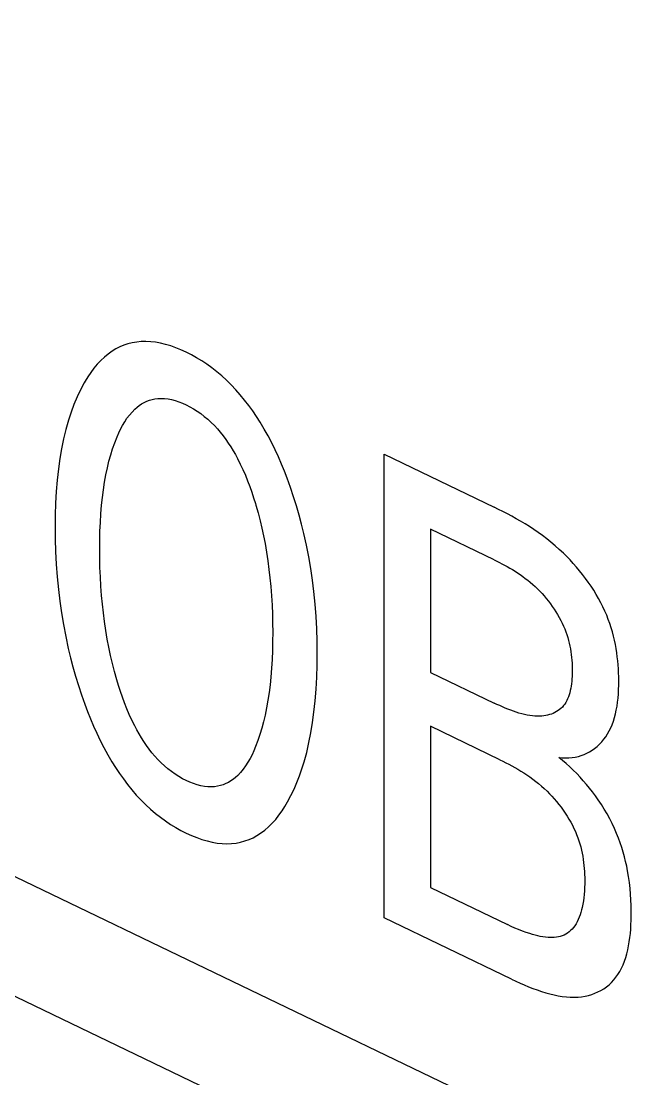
# Model space of a CAD drawing. Extents: x 0 to 420, y 0 to 297.
# Drawn here: x 198.495 to 200.376, y 119.478 to 122.645 of the extents above; entities that cross this region are included whole.
import ezdxf

# ---------------------------------------------------------------- set-up
doc = ezdxf.new("R2010")
doc.units = 0
doc.header["$LTSCALE"] = 23.1
doc.layers.add('40000_ISO', color=7, linetype='CONTINUOUS')

msp = doc.modelspace()

# ---------------------------------------------------------------- linework, layer by layer
at = {"layer": '40000_ISO', "color": 7, "linetype": 'CONTINUOUS'}
for p, q in [((151.239, 142.7894), (204.6505, 117.1157)), ((151.4456, 142.3318), (204.8571, 116.6581)), ((198.7907, 121.6694), (198.7792, 121.6635)), ((198.8027, 121.6744), (198.7907, 121.6694)), ((198.8151, 121.6786), (198.8027, 121.6744)), ((198.828, 121.6818), (198.8151, 121.6786)), ((198.8413, 121.6842), (198.828, 121.6818)), ((198.855, 121.6856), (198.8413, 121.6842)), ((198.8691, 121.6859), (198.855, 121.6856)), ((198.8834, 121.6852), (198.8691, 121.6859)), ((198.898, 121.6834), (198.8834, 121.6852)), ((198.9128, 121.6807), (198.898, 121.6834)), ((198.9279, 121.6771), (198.9128, 121.6807)), ((198.9432, 121.6725), (198.9279, 121.6771)), ((198.9586, 121.6671), (198.9432, 121.6725)), ((198.9741, 121.6608), (198.9586, 121.6671)), ((198.7444, 121.6389), (198.7334, 121.6286)), ((198.7559, 121.6484), (198.7444, 121.6389)), ((198.7682, 121.657), (198.7559, 121.6484)), ((198.7792, 121.6635), (198.7682, 121.657)), ((198.9897, 121.6537), (198.9741, 121.6608)), ((199.0053, 121.6458), (198.9897, 121.6537)), ((199.0208, 121.6372), (199.0053, 121.6458)), ((199.0363, 121.6278), (199.0208, 121.6372)), ((198.7133, 121.6057), (198.7041, 121.5933)), ((198.7231, 121.6175), (198.7133, 121.6057)), ((198.7334, 121.6286), (198.7231, 121.6175)), ((199.0516, 121.6177), (199.0363, 121.6278)), ((199.0667, 121.6068), (199.0516, 121.6177)), ((199.0816, 121.5952), (199.0667, 121.6068)), ((198.6953, 121.5804), (198.6871, 121.567)), ((198.7041, 121.5933), (198.6953, 121.5804)), ((199.0963, 121.5828), (199.0816, 121.5952)), ((199.1106, 121.5698), (199.0963, 121.5828)), ((198.6731, 121.5414), (198.6627, 121.5197)), ((198.6843, 121.5622), (198.6731, 121.5414)), ((198.6871, 121.567), (198.6843, 121.5622)), ((199.1247, 121.5559), (199.1106, 121.5698)), ((199.1384, 121.5414), (199.1247, 121.5559)), ((199.1517, 121.5262), (199.1384, 121.5414)), ((198.6627, 121.5197), (198.6533, 121.4973)), ((198.8712, 121.5067), (198.8792, 121.5098)), ((198.8792, 121.5098), (198.8875, 121.5123)), ((198.8875, 121.5123), (198.8961, 121.5141)), ((198.8961, 121.5141), (198.905, 121.5153)), ((198.905, 121.5153), (198.9148, 121.5156)), ((198.9148, 121.5156), (198.925, 121.5152)), ((198.925, 121.5152), (198.9353, 121.5139)), ((198.9353, 121.5139), (198.9459, 121.5119)), ((198.9459, 121.5119), (198.9567, 121.5091)), ((198.9567, 121.5091), (198.9676, 121.5055)), ((199.1646, 121.5106), (199.1517, 121.5262)), ((199.177, 121.4944), (199.1646, 121.5106)), ((198.6533, 121.4973), (198.6447, 121.4742)), ((198.8275, 121.4747), (198.8359, 121.4832)), ((198.8359, 121.4832), (198.8423, 121.4888)), ((198.8423, 121.4888), (198.8491, 121.494)), ((198.8491, 121.494), (198.8561, 121.4987)), ((198.8561, 121.4987), (198.8635, 121.503)), ((198.8635, 121.503), (198.8712, 121.5067)), ((198.9676, 121.5055), (198.9786, 121.5013)), ((198.9786, 121.5013), (198.9897, 121.4963)), ((198.9897, 121.4963), (199.0007, 121.4907)), ((199.0007, 121.4907), (199.0117, 121.4844)), ((199.0117, 121.4844), (199.0226, 121.4774)), ((199.0226, 121.4774), (199.0334, 121.4698)), ((199.189, 121.4779), (199.177, 121.4944)), ((199.2005, 121.4611), (199.189, 121.4779)), ((198.6369, 121.4503), (198.629, 121.4225)), ((198.6447, 121.4742), (198.6369, 121.4503)), ((198.7991, 121.4348), (198.8054, 121.4456)), ((198.8054, 121.4456), (198.8122, 121.4559)), ((198.8122, 121.4559), (198.8196, 121.4656)), ((198.8196, 121.4656), (198.8275, 121.4747)), ((199.0334, 121.4698), (199.044, 121.4617)), ((199.044, 121.4617), (199.0544, 121.453)), ((199.0544, 121.453), (199.0645, 121.4437)), ((199.2115, 121.4439), (199.2005, 121.4611)), ((198.629, 121.4225), (198.6221, 121.394)), ((198.7876, 121.412), (198.7931, 121.4236)), ((198.7931, 121.4236), (198.7991, 121.4348)), ((199.0645, 121.4437), (199.0743, 121.4339)), ((199.0743, 121.4339), (199.0833, 121.4241)), ((199.0833, 121.4241), (199.0919, 121.414)), ((199.0919, 121.414), (199.1002, 121.4035)), ((199.2237, 121.4235), (199.2115, 121.4439)), ((199.2353, 121.4029), (199.2237, 121.4235)), ((198.6221, 121.394), (198.6162, 121.3649)), ((198.7691, 121.3646), (198.7755, 121.3826)), ((198.7755, 121.3826), (198.7824, 121.4002)), ((198.7824, 121.4002), (198.7876, 121.412)), ((199.1002, 121.4035), (199.1082, 121.3927)), ((199.1082, 121.3927), (199.1159, 121.3816)), ((199.1159, 121.3816), (199.1233, 121.3703)), ((199.2462, 121.3821), (199.2353, 121.4029)), ((199.2565, 121.3611), (199.2462, 121.3821)), ((198.6162, 121.3649), (198.6111, 121.3351)), ((198.7634, 121.3461), (198.7691, 121.3646)), ((199.1233, 121.3703), (199.1303, 121.3588)), ((199.1303, 121.3588), (199.137, 121.3472)), ((199.2662, 121.34), (199.2565, 121.3611)), ((198.6111, 121.3351), (198.6068, 121.3048)), ((198.7535, 121.3079), (198.7582, 121.3272)), ((198.7582, 121.3272), (198.7634, 121.3461)), ((199.137, 121.3472), (199.1434, 121.3354)), ((199.1434, 121.3354), (199.1519, 121.3188)), ((199.1519, 121.3188), (199.1598, 121.3021)), ((199.2754, 121.3187), (199.2662, 121.34)), ((199.2841, 121.2974), (199.2754, 121.3187)), ((199.5826, 121.348), (199.9127, 121.1894)), ((199.5826, 119.96), (199.5826, 121.348)), ((198.6068, 121.3048), (198.6031, 121.2708)), ((198.749, 121.2863), (198.7535, 121.3079)), ((199.1598, 121.3021), (199.1671, 121.2853)), ((199.2923, 121.2761), (199.2841, 121.2974)), ((198.6031, 121.2708), (198.6003, 121.2364)), ((198.7415, 121.2417), (198.745, 121.2642)), ((198.745, 121.2642), (198.749, 121.2863)), ((199.1671, 121.2853), (199.1739, 121.2684)), ((199.1739, 121.2684), (199.1803, 121.2516)), ((199.3023, 121.2485), (199.2923, 121.2761)), ((198.6003, 121.2364), (198.5983, 121.2015)), ((198.7386, 121.219), (198.7415, 121.2417)), ((199.1803, 121.2516), (199.1862, 121.2347)), ((199.1862, 121.2347), (199.1918, 121.2178)), ((199.3117, 121.2209), (199.3023, 121.2485)), ((198.5983, 121.2015), (198.5972, 121.1661)), ((198.734, 121.1701), (198.7362, 121.1959)), ((198.7362, 121.1959), (198.7386, 121.219)), ((199.1918, 121.2178), (199.197, 121.2009)), ((199.197, 121.2009), (199.1986, 121.1954)), ((199.1986, 121.1954), (199.2051, 121.1723)), ((199.3203, 121.1934), (199.3117, 121.2209)), ((199.3283, 121.1659), (199.3203, 121.1934)), ((198.5972, 121.1661), (198.5968, 121.1303)), ((198.7324, 121.144), (198.734, 121.1701)), ((199.2051, 121.1723), (199.2111, 121.1493)), ((199.3357, 121.1385), (199.3283, 121.1659)), ((199.9259, 121.183), (199.9127, 121.1894)), ((199.9391, 121.1764), (199.9259, 121.183)), ((199.9523, 121.1695), (199.9391, 121.1764)), ((199.9656, 121.1625), (199.9523, 121.1695)), ((199.9788, 121.1551), (199.9656, 121.1625)), ((198.5968, 121.1303), (198.5971, 121.0936)), ((198.7313, 121.1176), (198.7324, 121.144)), ((199.2111, 121.1493), (199.2165, 121.1264)), ((199.3424, 121.1112), (199.3357, 121.1385)), ((199.9921, 121.1475), (199.9788, 121.1551)), ((200.0053, 121.1396), (199.9921, 121.1475)), ((200.0184, 121.1314), (200.0053, 121.1396)), ((200.0315, 121.1228), (200.0184, 121.1314)), ((198.7306, 121.091), (198.7313, 121.1176)), ((199.2165, 121.1264), (199.2214, 121.1036)), ((199.2214, 121.1036), (199.2259, 121.0809)), ((199.3503, 121.0758), (199.3424, 121.1112)), ((199.9127, 121.032), (199.722, 121.1236)), ((199.722, 121.1236), (199.722, 120.6947)), ((200.0445, 121.1139), (200.0315, 121.1228)), ((200.0574, 121.1046), (200.0445, 121.1139)), ((200.0702, 121.095), (200.0574, 121.1046)), ((198.5971, 121.0936), (198.5983, 121.0566)), ((198.7304, 121.0641), (198.7306, 121.091)), ((199.2259, 121.0809), (199.2304, 121.0548)), ((199.3572, 121.0407), (199.3503, 121.0758)), ((200.0829, 121.0849), (200.0702, 121.095)), ((200.0955, 121.0743), (200.0829, 121.0849)), ((200.1079, 121.0633), (200.0955, 121.0743)), ((198.5983, 121.0566), (198.6002, 121.0191)), ((198.7306, 121.0367), (198.7304, 121.0641)), ((198.7313, 121.0091), (198.7306, 121.0367)), ((199.2304, 121.0548), (199.2344, 121.0289)), ((199.3632, 121.0058), (199.3572, 121.0407)), ((200.1201, 121.0519), (200.1079, 121.0633)), ((200.1301, 121.042), (200.1201, 121.0519)), ((200.14, 121.0317), (200.1301, 121.042)), ((198.6002, 121.0191), (198.603, 120.9814)), ((198.7324, 120.9812), (198.7313, 121.0091)), ((199.2344, 121.0289), (199.2378, 121.0032)), ((199.2378, 121.0032), (199.2408, 120.9776)), ((199.3683, 120.9711), (199.3632, 121.0058)), ((199.9127, 121.032), (199.9205, 121.0282)), ((199.9205, 121.0282), (199.9283, 121.0243)), ((199.9283, 121.0243), (199.9361, 121.0203)), ((199.9361, 121.0203), (199.9439, 121.0161)), ((199.9439, 121.0161), (199.9518, 121.0118)), ((199.9518, 121.0118), (199.9596, 121.0073)), ((199.9596, 121.0073), (199.9674, 121.0027)), ((199.9674, 121.0027), (199.9752, 120.9979)), ((200.1497, 121.0212), (200.14, 121.0317)), ((200.1592, 121.0104), (200.1497, 121.0212)), ((200.1685, 120.9993), (200.1592, 121.0104)), ((198.603, 120.9814), (198.6067, 120.9433)), ((198.734, 120.9532), (198.7324, 120.9812)), ((199.2408, 120.9776), (199.2432, 120.9522)), ((199.3725, 120.9367), (199.3683, 120.9711)), ((199.9752, 120.9979), (199.983, 120.9929)), ((199.983, 120.9929), (199.9907, 120.9877)), ((199.9907, 120.9877), (199.9983, 120.9822)), ((199.9983, 120.9822), (200.0059, 120.9766)), ((200.0059, 120.9766), (200.0134, 120.9708)), ((200.0134, 120.9708), (200.0209, 120.9647)), ((200.1776, 120.988), (200.1685, 120.9993)), ((200.1864, 120.9765), (200.1776, 120.988)), ((200.1949, 120.9648), (200.1864, 120.9765)), ((198.6067, 120.9433), (198.6108, 120.9084)), ((198.7361, 120.9249), (198.734, 120.9532)), ((199.2432, 120.9522), (199.2453, 120.9243)), ((200.0209, 120.9647), (200.0282, 120.9584)), ((200.0282, 120.9584), (200.0355, 120.9518)), ((200.0355, 120.9518), (200.0427, 120.9449)), ((200.0427, 120.9449), (200.0494, 120.9381)), ((200.0494, 120.9381), (200.0561, 120.931)), ((200.2031, 120.9528), (200.1949, 120.9648)), ((200.211, 120.9408), (200.2031, 120.9528)), ((200.2185, 120.9285), (200.211, 120.9408)), ((198.6108, 120.9084), (198.6158, 120.8733)), ((198.7385, 120.8991), (198.7361, 120.9249)), ((199.2453, 120.9243), (199.247, 120.8967)), ((199.3763, 120.8992), (199.3725, 120.9367)), ((200.0561, 120.931), (200.0626, 120.9237)), ((200.0626, 120.9237), (200.069, 120.9162)), ((200.069, 120.9162), (200.0752, 120.9085)), ((200.0752, 120.9085), (200.0812, 120.9006)), ((200.2256, 120.9162), (200.2185, 120.9285)), ((200.2324, 120.9037), (200.2256, 120.9162)), ((198.7414, 120.8732), (198.7385, 120.8991)), ((199.247, 120.8967), (199.2481, 120.8692)), ((199.3791, 120.862), (199.3763, 120.8992)), ((200.0812, 120.9006), (200.087, 120.8926)), ((200.087, 120.8926), (200.0926, 120.8845)), ((200.0926, 120.8845), (200.0979, 120.8762)), ((200.0979, 120.8762), (200.103, 120.8678)), ((200.2387, 120.8912), (200.2324, 120.9037)), ((200.2446, 120.8786), (200.2387, 120.8912)), ((200.2499, 120.8661), (200.2446, 120.8786)), ((198.6158, 120.8733), (198.6217, 120.8379)), ((198.7448, 120.8471), (198.7414, 120.8732)), ((198.7487, 120.8208), (198.7448, 120.8471)), ((199.2481, 120.8692), (199.2487, 120.8419)), ((199.381, 120.8252), (199.3791, 120.862)), ((200.103, 120.8678), (200.1079, 120.8594)), ((200.1079, 120.8594), (200.1125, 120.8508)), ((200.1125, 120.8508), (200.1167, 120.8422)), ((200.2548, 120.8537), (200.2499, 120.8661)), ((200.2593, 120.8412), (200.2548, 120.8537)), ((198.6217, 120.8379), (198.6285, 120.8022)), ((198.7532, 120.7944), (198.7487, 120.8208)), ((199.2487, 120.8419), (199.249, 120.8149)), ((199.249, 120.8149), (199.2488, 120.7876)), ((199.3822, 120.7888), (199.381, 120.8252)), ((200.1167, 120.8422), (200.1207, 120.8336)), ((200.1207, 120.8336), (200.1243, 120.8251)), ((200.1243, 120.8251), (200.1276, 120.8165)), ((200.1276, 120.8165), (200.1306, 120.8079)), ((200.2634, 120.8287), (200.2593, 120.8412)), ((200.267, 120.8162), (200.2634, 120.8287)), ((200.2704, 120.8037), (200.267, 120.8162)), ((198.6285, 120.8022), (198.6363, 120.7664)), ((198.7578, 120.7702), (198.7532, 120.7944)), ((199.2488, 120.7876), (199.2481, 120.7606)), ((199.3826, 120.7526), (199.3822, 120.7888)), ((200.1306, 120.8079), (200.1333, 120.7993)), ((200.1333, 120.7993), (200.1357, 120.7907)), ((200.1357, 120.7907), (200.1378, 120.7821)), ((200.1378, 120.7821), (200.1397, 120.7736)), ((200.2733, 120.7912), (200.2704, 120.8037)), ((200.2759, 120.7787), (200.2733, 120.7912)), ((198.6363, 120.7664), (198.6429, 120.7388)), ((198.7629, 120.746), (198.7578, 120.7702)), ((199.2481, 120.7606), (199.247, 120.7338)), ((199.3822, 120.7163), (199.3826, 120.7526)), ((200.1397, 120.7736), (200.1413, 120.765)), ((200.1413, 120.765), (200.1427, 120.7565)), ((200.1427, 120.7565), (200.1439, 120.748)), ((200.1439, 120.748), (200.1448, 120.7396)), ((200.2782, 120.7663), (200.2759, 120.7787)), ((200.2801, 120.7539), (200.2782, 120.7663)), ((200.2817, 120.7416), (200.2801, 120.7539)), ((198.6429, 120.7388), (198.6502, 120.7111)), ((198.7686, 120.7216), (198.7629, 120.746)), ((198.7748, 120.6971), (198.7686, 120.7216)), ((199.247, 120.7338), (199.2454, 120.7073)), ((199.3811, 120.6804), (199.3822, 120.7163)), ((200.1448, 120.7396), (200.1456, 120.7312)), ((200.1456, 120.7312), (200.1461, 120.7229)), ((200.1461, 120.7229), (200.1465, 120.7146)), ((200.2831, 120.7294), (200.2817, 120.7416)), ((200.2842, 120.7172), (200.2831, 120.7294)), ((200.285, 120.7051), (200.2842, 120.7172)), ((198.6502, 120.7111), (198.658, 120.6834)), ((198.7817, 120.6726), (198.7748, 120.6971)), ((199.2454, 120.7073), (199.2433, 120.6811)), ((199.722, 120.6947), (199.9127, 120.6031)), ((200.1465, 120.6906), (200.1463, 120.683)), ((200.1465, 120.7146), (200.1467, 120.7063)), ((200.1467, 120.6982), (200.1465, 120.6906)), ((200.1467, 120.7063), (200.1467, 120.6982)), ((200.2856, 120.6932), (200.285, 120.7051)), ((200.2859, 120.6813), (200.2856, 120.6932)), ((198.658, 120.6834), (198.6665, 120.6555)), ((198.6665, 120.6555), (198.6757, 120.6276)), ((198.7869, 120.6553), (198.7817, 120.6726)), ((198.7924, 120.638), (198.7869, 120.6553)), ((199.2409, 120.6576), (199.238, 120.6345)), ((199.2433, 120.6811), (199.2409, 120.6576)), ((199.3792, 120.645), (199.3811, 120.6804)), ((200.1434, 120.654), (200.1423, 120.6472)), ((200.1444, 120.6611), (200.1434, 120.654)), ((200.1452, 120.6683), (200.1444, 120.6611)), ((200.1458, 120.6756), (200.1452, 120.6683)), ((200.1463, 120.683), (200.1458, 120.6756)), ((200.2856, 120.6434), (200.286, 120.6564)), ((200.2861, 120.6695), (200.2859, 120.6813)), ((200.286, 120.6564), (200.2861, 120.6695)), ((198.6757, 120.6276), (198.6856, 120.5997)), ((198.7983, 120.6207), (198.7924, 120.638)), ((199.238, 120.6345), (199.2346, 120.6116)), ((199.3764, 120.61), (199.3792, 120.645)), ((200.1353, 120.6216), (200.1329, 120.6158)), ((200.1374, 120.6277), (200.1353, 120.6216)), ((200.1392, 120.634), (200.1374, 120.6277)), ((200.1409, 120.6405), (200.1392, 120.634)), ((200.1423, 120.6472), (200.1409, 120.6405)), ((200.2839, 120.6181), (200.2849, 120.6306)), ((200.2849, 120.6306), (200.2856, 120.6434)), ((198.6856, 120.5997), (198.6939, 120.5778)), ((198.8047, 120.6035), (198.7983, 120.6207)), ((198.8115, 120.5862), (198.8047, 120.6035)), ((199.2346, 120.6116), (199.2307, 120.5891)), ((199.3727, 120.5755), (199.3764, 120.61)), ((199.9209, 120.5992), (199.9127, 120.6031)), ((199.9292, 120.5953), (199.9209, 120.5992)), ((199.9375, 120.5916), (199.9292, 120.5953)), ((199.9458, 120.5881), (199.9375, 120.5916)), ((200.117, 120.5911), (200.113, 120.5872)), ((200.1207, 120.5954), (200.117, 120.5911)), ((200.1242, 120.6), (200.1207, 120.5954)), ((200.1274, 120.605), (200.1242, 120.6)), ((200.1303, 120.6103), (200.1274, 120.605)), ((200.1329, 120.6158), (200.1303, 120.6103)), ((200.2788, 120.582), (200.2809, 120.5937)), ((200.2809, 120.5937), (200.2826, 120.6058)), ((200.2826, 120.6058), (200.2839, 120.6181)), ((198.6939, 120.5778), (198.7026, 120.556)), ((198.8189, 120.569), (198.8115, 120.5862)), ((198.8268, 120.5518), (198.8189, 120.569)), ((199.2262, 120.567), (199.2216, 120.5473)), ((199.2307, 120.5891), (199.2262, 120.567)), ((199.3685, 120.5446), (199.3727, 120.5755)), ((199.9541, 120.5847), (199.9458, 120.5881)), ((199.9624, 120.5814), (199.9541, 120.5847)), ((199.9706, 120.5784), (199.9624, 120.5814)), ((199.9789, 120.5756), (199.9706, 120.5784)), ((199.987, 120.573), (199.9789, 120.5756)), ((199.9952, 120.5707), (199.987, 120.573)), ((200.0033, 120.5687), (199.9952, 120.5707)), ((200.0113, 120.567), (200.0033, 120.5687)), ((200.0193, 120.5656), (200.0113, 120.567)), ((200.0272, 120.5646), (200.0193, 120.5656)), ((200.035, 120.5639), (200.0272, 120.5646)), ((200.0427, 120.5637), (200.035, 120.5639)), ((200.0489, 120.5637), (200.0427, 120.5637)), ((200.0551, 120.5641), (200.0489, 120.5637)), ((200.0612, 120.5647), (200.0551, 120.5641)), ((200.0671, 120.5657), (200.0612, 120.5647)), ((200.0729, 120.5669), (200.0671, 120.5657)), ((200.0786, 120.5684), (200.0729, 120.5669)), ((200.0841, 120.5702), (200.0786, 120.5684)), ((200.0895, 120.5723), (200.0841, 120.5702)), ((200.0946, 120.5747), (200.0895, 120.5723)), ((200.0996, 120.5774), (200.0946, 120.5747)), ((200.1043, 120.5804), (200.0996, 120.5774)), ((200.1088, 120.5836), (200.1043, 120.5804)), ((200.113, 120.5872), (200.1088, 120.5836)), ((200.2699, 120.5487), (200.2733, 120.5594)), ((200.2733, 120.5594), (200.2763, 120.5706)), ((200.2763, 120.5706), (200.2788, 120.582)), ((198.7026, 120.556), (198.7118, 120.5342)), ((198.7118, 120.5342), (198.7216, 120.5125)), ((198.8353, 120.5348), (198.8268, 120.5518)), ((198.8417, 120.5228), (198.8353, 120.5348)), ((199.2165, 120.528), (199.2108, 120.5091)), ((199.2216, 120.5473), (199.2165, 120.528)), ((199.3635, 120.5143), (199.3685, 120.5446)), ((199.93, 120.4334), (199.722, 120.5334)), ((199.722, 120.5334), (199.722, 120.0504)), ((200.2574, 120.5196), (200.262, 120.5287)), ((200.262, 120.5287), (200.2661, 120.5383)), ((200.2661, 120.5383), (200.2699, 120.5487)), ((198.7216, 120.5125), (198.7319, 120.4909)), ((198.8484, 120.5109), (198.8417, 120.5228)), ((198.8555, 120.4992), (198.8484, 120.5109)), ((198.8628, 120.4876), (198.8555, 120.4992)), ((199.2108, 120.5091), (199.2045, 120.4906)), ((199.3576, 120.4846), (199.3635, 120.5143)), ((200.2349, 120.487), (200.2412, 120.4945)), ((200.2412, 120.4945), (200.247, 120.5024)), ((200.247, 120.5024), (200.2524, 120.5108)), ((200.2524, 120.5108), (200.2574, 120.5196)), ((198.7319, 120.4909), (198.7429, 120.4695)), ((198.7429, 120.4695), (198.7546, 120.4483)), ((198.8705, 120.4763), (198.8628, 120.4876)), ((198.8786, 120.4652), (198.8705, 120.4763)), ((198.8869, 120.4545), (198.8786, 120.4652)), ((199.1977, 120.4726), (199.1925, 120.4603)), ((199.2045, 120.4906), (199.1977, 120.4726)), ((199.3508, 120.4555), (199.3576, 120.4846)), ((200.2061, 120.4618), (200.2139, 120.4673)), ((200.2139, 120.4673), (200.2213, 120.4734)), ((200.2213, 120.4734), (200.2283, 120.4799)), ((200.2283, 120.4799), (200.2349, 120.487)), ((198.7546, 120.4483), (198.7669, 120.4273)), ((198.8956, 120.4442), (198.8869, 120.4545)), ((198.9046, 120.4342), (198.8956, 120.4442)), ((198.9145, 120.4243), (198.9046, 120.4342)), ((199.1811, 120.4368), (199.1747, 120.4256)), ((199.187, 120.4484), (199.1811, 120.4368)), ((199.1925, 120.4603), (199.187, 120.4484)), ((199.3431, 120.4271), (199.3508, 120.4555)), ((199.93, 120.4334), (199.939, 120.429)), ((200.1062, 120.4402), (200.1167, 120.4392)), ((200.1174, 120.4312), (200.1062, 120.4402)), ((200.1167, 120.4392), (200.1269, 120.4388)), ((200.1284, 120.4217), (200.1174, 120.4312)), ((200.1269, 120.4388), (200.1368, 120.4391)), ((200.1368, 120.4391), (200.1465, 120.44)), ((200.1465, 120.44), (200.1559, 120.4414)), ((200.1559, 120.4414), (200.165, 120.4435)), ((200.165, 120.4435), (200.1738, 120.4461)), ((200.1738, 120.4461), (200.1823, 120.4493)), ((200.1823, 120.4493), (200.1906, 120.4529)), ((200.1906, 120.4529), (200.1985, 120.4571)), ((200.1985, 120.4571), (200.2061, 120.4618)), ((198.7669, 120.4273), (198.7779, 120.4098)), ((198.7779, 120.4098), (198.7894, 120.3926)), ((198.9246, 120.4148), (198.9145, 120.4243)), ((198.935, 120.406), (198.9246, 120.4148)), ((198.9457, 120.3977), (198.935, 120.406)), ((199.1605, 120.4047), (199.1526, 120.3952)), ((199.1679, 120.4149), (199.1605, 120.4047)), ((199.1747, 120.4256), (199.1679, 120.4149)), ((199.3292, 120.385), (199.3365, 120.4058)), ((199.3365, 120.4058), (199.3431, 120.4271)), ((199.939, 120.429), (199.948, 120.4245)), ((199.948, 120.4245), (199.957, 120.4198)), ((199.957, 120.4198), (199.9661, 120.415)), ((199.9661, 120.415), (199.9751, 120.41)), ((199.9751, 120.41), (199.9841, 120.4048)), ((199.9841, 120.4048), (199.9931, 120.3993)), ((200.1392, 120.412), (200.1284, 120.4217)), ((200.1499, 120.4018), (200.1392, 120.412)), ((200.1601, 120.3917), (200.1499, 120.4018)), ((198.7894, 120.3926), (198.8014, 120.3757)), ((198.8014, 120.3757), (198.8139, 120.3592)), ((198.9565, 120.39), (198.9457, 120.3977)), ((198.9675, 120.383), (198.9565, 120.39)), ((198.9786, 120.3766), (198.9675, 120.383)), ((198.9897, 120.3709), (198.9786, 120.3766)), ((199.0008, 120.3659), (198.9897, 120.3709)), ((199.1239, 120.3701), (199.1165, 120.3656)), ((199.131, 120.3751), (199.1239, 120.3701)), ((199.1377, 120.3805), (199.131, 120.3751)), ((199.1441, 120.3863), (199.1377, 120.3805)), ((199.1526, 120.3952), (199.1441, 120.3863)), ((199.3213, 120.3648), (199.3292, 120.385)), ((199.9931, 120.3993), (200.0021, 120.3937)), ((200.0021, 120.3937), (200.011, 120.3878)), ((200.011, 120.3878), (200.0199, 120.3817)), ((200.0199, 120.3817), (200.0287, 120.3753)), ((200.0287, 120.3753), (200.0374, 120.3686)), ((200.0374, 120.3686), (200.046, 120.3617)), ((200.17, 120.3813), (200.1601, 120.3917)), ((200.1798, 120.3706), (200.17, 120.3813)), ((200.1894, 120.3596), (200.1798, 120.3706)), ((198.8139, 120.3592), (198.8269, 120.3431)), ((198.8269, 120.3431), (198.8402, 120.3276)), ((199.0119, 120.3617), (199.0008, 120.3659)), ((199.0229, 120.3581), (199.0119, 120.3617)), ((199.0337, 120.3554), (199.0229, 120.3581)), ((199.0443, 120.3534), (199.0337, 120.3554)), ((199.0548, 120.3523), (199.0443, 120.3534)), ((199.0649, 120.3519), (199.0548, 120.3523)), ((199.0747, 120.3524), (199.0649, 120.3519)), ((199.0838, 120.3537), (199.0747, 120.3524)), ((199.0925, 120.3557), (199.0838, 120.3537)), ((199.1008, 120.3584), (199.0925, 120.3557)), ((199.1088, 120.3617), (199.1008, 120.3584)), ((199.1165, 120.3656), (199.1088, 120.3617)), ((199.3036, 120.3259), (199.3128, 120.345)), ((199.3128, 120.345), (199.3213, 120.3648)), ((200.046, 120.3617), (200.0545, 120.3544)), ((200.0545, 120.3544), (200.063, 120.3469)), ((200.063, 120.3469), (200.0712, 120.339)), ((200.0712, 120.339), (200.0786, 120.3316)), ((200.1986, 120.3484), (200.1894, 120.3596)), ((200.2076, 120.337), (200.1986, 120.3484)), ((200.2163, 120.3253), (200.2076, 120.337)), ((198.8402, 120.3276), (198.8541, 120.3128)), ((198.8541, 120.3128), (198.8683, 120.2985)), ((199.2855, 120.2934), (199.2937, 120.3074)), ((199.2937, 120.3074), (199.3036, 120.3259)), ((200.0786, 120.3316), (200.0858, 120.3239)), ((200.0858, 120.3239), (200.0929, 120.316)), ((200.0929, 120.316), (200.0998, 120.3079)), ((200.0998, 120.3079), (200.1066, 120.2996)), ((200.2247, 120.3134), (200.2163, 120.3253)), ((200.2339, 120.2996), (200.2247, 120.3134)), ((198.8683, 120.2985), (198.8826, 120.2853)), ((198.8826, 120.2853), (198.8973, 120.2728)), ((198.8973, 120.2728), (198.9123, 120.261)), ((199.2677, 120.267), (199.2769, 120.2799)), ((199.2769, 120.2799), (199.2855, 120.2934)), ((200.1066, 120.2996), (200.1131, 120.2911)), ((200.1131, 120.2911), (200.1194, 120.2825)), ((200.1194, 120.2825), (200.1255, 120.2736)), ((200.1255, 120.2736), (200.1313, 120.2647)), ((200.2426, 120.2855), (200.2339, 120.2996)), ((200.251, 120.2712), (200.2426, 120.2855)), ((198.9123, 120.261), (198.9275, 120.25)), ((198.9275, 120.25), (198.9429, 120.2397)), ((199.2367, 120.2321), (199.2476, 120.243)), ((199.2476, 120.243), (199.258, 120.2546)), ((199.258, 120.2546), (199.2677, 120.267)), ((200.1313, 120.2647), (200.1369, 120.2556)), ((200.1369, 120.2556), (200.1421, 120.2465)), ((200.1421, 120.2465), (200.1471, 120.2372)), ((200.2589, 120.2566), (200.251, 120.2712)), ((200.2663, 120.242), (200.2589, 120.2566)), ((200.2732, 120.2272), (200.2663, 120.242)), ((198.9429, 120.2397), (198.9584, 120.2302)), ((198.9584, 120.2302), (198.974, 120.2215)), ((198.974, 120.2215), (198.9897, 120.2135)), ((198.9897, 120.2135), (199.0054, 120.2064)), ((199.2018, 120.206), (199.2128, 120.213)), ((199.2128, 120.213), (199.2251, 120.2221)), ((199.2251, 120.2221), (199.2367, 120.2321)), ((200.1471, 120.2372), (200.1517, 120.2279)), ((200.1517, 120.2279), (200.156, 120.2186)), ((200.156, 120.2186), (200.1599, 120.2093)), ((200.2796, 120.2123), (200.2732, 120.2272)), ((200.2852, 120.1984), (200.2796, 120.2123)), ((199.0054, 120.2064), (199.0211, 120.2)), ((199.0211, 120.2), (199.0366, 120.1946)), ((199.0366, 120.1946), (199.0521, 120.19)), ((199.0521, 120.19), (199.0673, 120.1865)), ((199.0673, 120.1865), (199.0823, 120.1838)), ((199.0823, 120.1838), (199.097, 120.1822)), ((199.097, 120.1822), (199.1114, 120.1817)), ((199.1114, 120.1817), (199.1256, 120.1822)), ((199.1256, 120.1822), (199.1395, 120.1838)), ((199.1395, 120.1838), (199.1529, 120.1864)), ((199.1529, 120.1864), (199.1658, 120.19)), ((199.1658, 120.19), (199.1783, 120.1945)), ((199.1783, 120.1945), (199.1903, 120.1999)), ((199.1903, 120.1999), (199.2018, 120.206)), ((200.1599, 120.2093), (200.1634, 120.1999)), ((200.1634, 120.1999), (200.1666, 120.1906)), ((200.1666, 120.1906), (200.1695, 120.1813)), ((200.1695, 120.1813), (200.1721, 120.172)), ((200.2904, 120.1844), (200.2852, 120.1984)), ((200.2951, 120.1704), (200.2904, 120.1844)), ((200.1721, 120.172), (200.1743, 120.1627)), ((200.1743, 120.1627), (200.1763, 120.1534)), ((200.1763, 120.1534), (200.1781, 120.1441)), ((200.2994, 120.1564), (200.2951, 120.1704)), ((200.3032, 120.1424), (200.2994, 120.1564)), ((200.1781, 120.1441), (200.1796, 120.1349)), ((200.1796, 120.1349), (200.1809, 120.1257)), ((200.1809, 120.1257), (200.1819, 120.1166)), ((200.1819, 120.1166), (200.1827, 120.1076)), ((200.3067, 120.1286), (200.3032, 120.1424)), ((200.3099, 120.1148), (200.3067, 120.1286)), ((200.3126, 120.1011), (200.3099, 120.1148)), ((200.1827, 120.1076), (200.1834, 120.0986)), ((200.1834, 120.0986), (200.1838, 120.0897)), ((200.1838, 120.0897), (200.1841, 120.0809)), ((200.3157, 120.0832), (200.3126, 120.1011)), ((200.3182, 120.0656), (200.3157, 120.0832)), ((200.1842, 120.0614), (200.1839, 120.0509)), ((200.1841, 120.0809), (200.1842, 120.0722)), ((200.1842, 120.0722), (200.1842, 120.0614)), ((200.3202, 120.0481), (200.3182, 120.0656)), ((199.722, 120.0504), (199.9524, 119.9396)), ((200.1816, 120.0202), (200.1803, 120.0103)), ((200.1826, 120.0302), (200.1816, 120.0202)), ((200.1834, 120.0405), (200.1826, 120.0302)), ((200.1839, 120.0509), (200.1834, 120.0405)), ((200.3217, 120.0308), (200.3202, 120.0481)), ((200.3227, 120.0136), (200.3217, 120.0308)), ((200.1767, 119.9912), (200.1748, 119.9835)), ((200.1786, 120.0007), (200.1767, 119.9912)), ((200.1803, 120.0103), (200.1786, 120.0007)), ((200.3234, 119.9966), (200.3227, 120.0136)), ((200.3236, 119.9796), (200.3234, 119.9966)), ((199.9647, 119.7763), (199.5826, 119.96)), ((200.1677, 119.9615), (200.1648, 119.9546)), ((200.1704, 119.9686), (200.1677, 119.9615)), ((200.1727, 119.976), (200.1704, 119.9686)), ((200.1748, 119.9835), (200.1727, 119.976)), ((200.3233, 119.9527), (200.3236, 119.9661)), ((200.3236, 119.9661), (200.3236, 119.9796)), ((199.9636, 119.9344), (199.9524, 119.9396)), ((199.9748, 119.9294), (199.9636, 119.9344)), ((199.986, 119.9246), (199.9748, 119.9294)), ((199.9972, 119.9202), (199.986, 119.9246)), ((200.1462, 119.9262), (200.1419, 119.9219)), ((200.1503, 119.9309), (200.1462, 119.9262)), ((200.1541, 119.9358), (200.1503, 119.9309)), ((200.158, 119.9418), (200.1541, 119.9358)), ((200.1615, 119.9481), (200.158, 119.9418)), ((200.1648, 119.9546), (200.1615, 119.9481)), ((200.3209, 119.9133), (200.322, 119.9263)), ((200.322, 119.9263), (200.3228, 119.9394)), ((200.3228, 119.9394), (200.3233, 119.9527)), ((200.0083, 119.9162), (199.9972, 119.9202)), ((200.0194, 119.9125), (200.0083, 119.9162)), ((200.0274, 119.9101), (200.0194, 119.9125)), ((200.0353, 119.9079), (200.0274, 119.9101)), ((200.0432, 119.906), (200.0353, 119.9079)), ((200.051, 119.9043), (200.0432, 119.906)), ((200.0588, 119.903), (200.051, 119.9043)), ((200.0665, 119.902), (200.0588, 119.903)), ((200.0741, 119.9013), (200.0665, 119.902)), ((200.0805, 119.901), (200.0741, 119.9013)), ((200.0868, 119.901), (200.0805, 119.901)), ((200.093, 119.9013), (200.0868, 119.901)), ((200.0991, 119.902), (200.093, 119.9013)), ((200.1051, 119.903), (200.0991, 119.902)), ((200.1108, 119.9043), (200.1051, 119.903)), ((200.1163, 119.9061), (200.1108, 119.9043)), ((200.122, 119.9084), (200.1163, 119.9061)), ((200.1274, 119.9112), (200.122, 119.9084)), ((200.1325, 119.9144), (200.1274, 119.9112)), ((200.1373, 119.9179), (200.1325, 119.9144)), ((200.1419, 119.9219), (200.1373, 119.9179)), ((200.3178, 119.8879), (200.3195, 119.9005)), ((200.3195, 119.9005), (200.3209, 119.9133)), ((200.3104, 119.8519), (200.3133, 119.8636)), ((200.3133, 119.8636), (200.3157, 119.8756)), ((200.3157, 119.8756), (200.3178, 119.8879)), ((200.2992, 119.819), (200.3034, 119.8296)), ((200.3034, 119.8296), (200.3071, 119.8406)), ((200.3071, 119.8406), (200.3104, 119.8519)), ((200.2837, 119.79), (200.2894, 119.7992)), ((200.2894, 119.7992), (200.2946, 119.8089)), ((200.2946, 119.8089), (200.2992, 119.819)), ((199.9647, 119.7763), (199.9774, 119.7703)), ((199.9774, 119.7703), (199.9902, 119.7645)), ((200.2571, 119.7597), (200.2645, 119.7665)), ((200.2645, 119.7665), (200.2714, 119.7739)), ((200.2714, 119.7739), (200.2778, 119.7817)), ((200.2778, 119.7817), (200.2837, 119.79)), ((199.9902, 119.7645), (200.003, 119.7589)), ((200.003, 119.7589), (200.0159, 119.7535)), ((200.0159, 119.7535), (200.0287, 119.7485)), ((200.0287, 119.7485), (200.0416, 119.7438)), ((200.0416, 119.7438), (200.0543, 119.7394)), ((200.0543, 119.7394), (200.0671, 119.7354)), ((200.0671, 119.7354), (200.0797, 119.7319)), ((200.2146, 119.7338), (200.2238, 119.7379)), ((200.2238, 119.7379), (200.2327, 119.7425)), ((200.2327, 119.7425), (200.2412, 119.7477)), ((200.2412, 119.7477), (200.2494, 119.7535)), ((200.2494, 119.7535), (200.2571, 119.7597)), ((200.0797, 119.7319), (200.0922, 119.7289)), ((200.0922, 119.7289), (200.1046, 119.7263)), ((200.1046, 119.7263), (200.1169, 119.7243)), ((200.1169, 119.7243), (200.129, 119.7228)), ((200.129, 119.7228), (200.1409, 119.722)), ((200.1409, 119.722), (200.1526, 119.7218)), ((200.1526, 119.7218), (200.1641, 119.7222)), ((200.1641, 119.7222), (200.1747, 119.7233)), ((200.1747, 119.7233), (200.1851, 119.725)), ((200.1851, 119.725), (200.1952, 119.7274)), ((200.1952, 119.7274), (200.2051, 119.7303)), ((200.2051, 119.7303), (200.2146, 119.7338))]:
    msp.add_line(p, q, dxfattribs=at)

doc.saveas('drawing.dxf')
